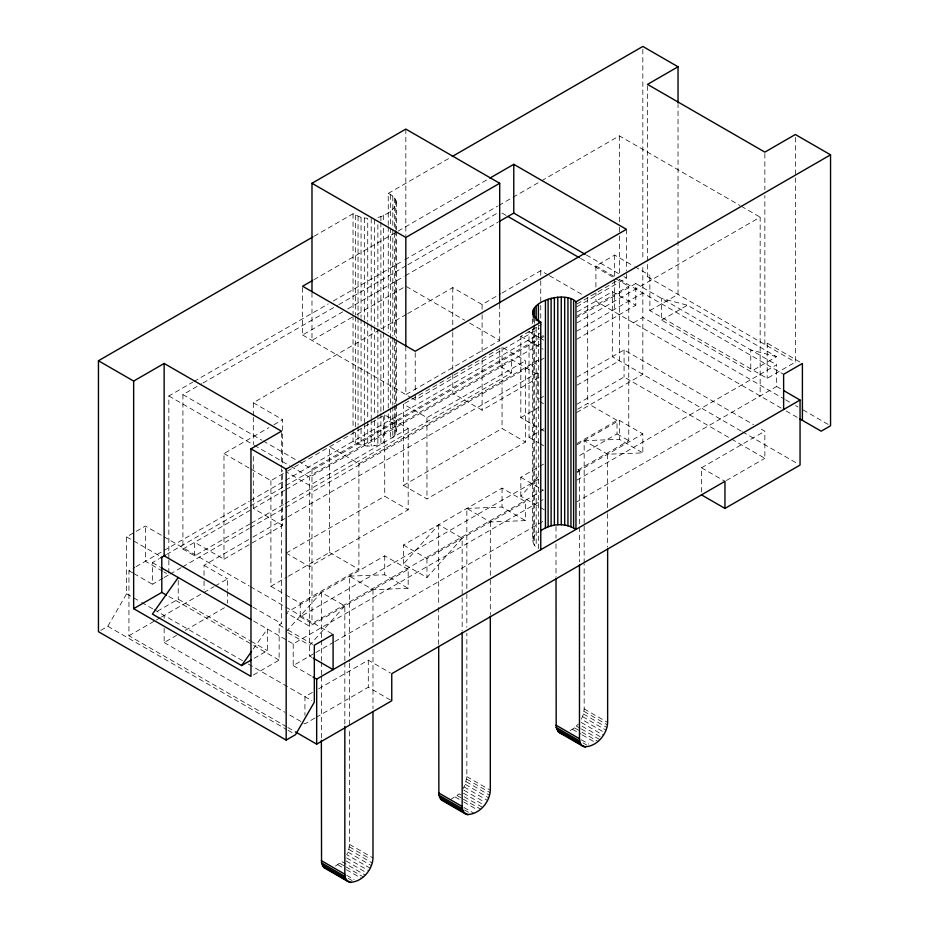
<?xml version="1.0" encoding="UTF-8"?>
<svg xmlns="http://www.w3.org/2000/svg" width="929" height="929" viewBox="0 0 929 929"><rect width="100%" height="100%" fill="white"/><g stroke="black" fill="none" stroke-linecap="round" stroke-linejoin="round"><path stroke-width="0.7" stroke-dasharray="4.64 3.48" d="M390.586 407.901L390.586 438.651C399.563 434.969 396.637 423.264 388.241 421.034L388.241 409.445M388.241 225.329L388.241 193.441C407.32 201.86 387.672 216.376 375.711 217.862M538.414 324.825L538.414 548.389C531.016 545.474 531.016 535.046 538.414 532.131M370.241 868.243L346.772 854.692L348.816 849.443L349.525 844.403L349.525 728.406M462.654 789.464L465.278 784.343L466.846 776.667L466.846 633.114M602.422 731.344L581.426 719.22L583.458 713.971L584.167 708.932L584.167 563.926M100.796 630.35L107.834 626.285L126.599 593.77L126.599 536.869L145.377 526.035L162.668 536.01M253.234 649.046L267.389 628.991L267.389 650.672L252.7 659.149M286.167 631.685L321.364 592.412L344.833 605.963L344.833 661.065M344.833 605.963L309.636 645.237L287.398 632.405M462.154 538.228L426.957 577.501L403.488 563.949L438.685 524.676L462.154 538.228L462.154 596.221M544.278 509.766L520.821 496.214L538.89 476.043M577.571 472.606L579.475 470.492L577.014 469.064M570.092 730.6L574.482 727.86L578.302 724.051M335.439 866.072L341.802 861.589L365.271 875.13M450.426 799.695L459.123 793.854L482.592 807.394M314.165 236.21L353.043 213.763L361.056 217.409L367.733 218.443L367.733 321.364M388.241 193.441L450.948 157.233M313.909 279.71L396.869 231.809M398.123 231.077L488.631 178.832M168.846 558.91L168.846 395.975L192.686 382.202M193.94 381.482L328.216 303.957M333.244 301.054L403.523 260.48M404.777 259.76L497.642 206.145M498.896 205.425L540.306 181.515M541.561 180.783L619.364 135.866L740.041 205.541M249.959 523.898L194.649 555.832L182.92 549.062L182.92 394.616L201.779 383.735M203.033 383.003L337.541 305.351M338.795 304.631L406.67 265.439M407.936 264.707L499.697 211.731M302.587 287.676L302.587 335.009L342.65 311.877M347.667 308.985L403.999 276.459M405.253 275.739L497.898 222.252M352.021 317.312L311.981 340.432L311.981 291.66M357.026 314.42L405.834 286.237L464.651 320.203M253.315 415.774L253.315 402.745L380.007 329.598M381.262 328.878L406.356 314.397M407.61 313.665L452.771 287.595L482.105 304.526L500.824 293.715M194.649 555.832L194.649 542.292L223.982 559.223L223.982 453.549L268.922 427.607M273.904 424.727L282.648 419.687L282.648 464.558M502.066 292.995L540.759 270.664L548.168 274.938M595.907 287.049L595.907 265.926L614.673 255.08L633.532 265.973M251.155 469.238L270.908 480.641L284.646 472.722M287.409 471.119L384.722 414.938L408.179 428.49L408.179 509.777L309.636 566.678L287.398 553.835M404.742 403.383L502.043 347.202L525.512 360.754L525.512 442.041L426.957 498.931L403.488 485.391L403.488 404.103L426.957 417.655L525.512 360.754M544.278 431.195L520.821 417.655L520.821 336.368L541.514 324.418M576.955 303.957L619.364 279.466L783.623 374.306M411.698 398.007L415.228 400.039L539.168 328.483M576.723 306.791L626.413 278.108L626.413 272.371M286.631 726.803L128.945 635.761L128.945 570.743L134.821 567.352M135.994 566.678L162.889 551.141M164.143 550.421L249.204 501.312M250.458 500.58L284.239 481.083M285.482 480.363L540.864 332.919M577.141 311.981L612.327 291.66L635.796 305.211L635.796 283.531L576.7 317.648M298.197 461.167L311.981 469.133L538.251 338.493M539.505 337.773L543.279 335.59M577.211 315.999L628.759 286.237L628.759 440.683L577.211 470.434M162.97 578.186L152.414 584.283L152.414 562.614L159.451 558.55M166.488 554.485L249.158 506.758M250.412 506.026L284.297 486.471M285.551 485.739L539.052 339.387M540.306 338.667L544.069 336.484M647.525 85.828L647.525 276.761L649.87 275.402L649.87 310.623L767.203 378.37L795.352 362.113L795.352 177.996M182.92 549.062L284.738 490.28M285.993 489.548L511.426 359.395L538.321 374.921M290.777 466.37L309.636 477.262L543.047 342.499M576.932 322.932L760.154 217.154L760.154 395.975M408.179 428.49L309.636 485.391L286.167 471.839M576.712 331.188L642.833 293.018M251.225 523.178L283.902 504.308M285.157 503.576L511.426 372.947L511.426 359.395M288.385 576.224L329.574 552.453L329.574 446.779L358.908 463.71L540.794 358.699M164.143 577.513L168.846 574.807L163.899 571.95M170.1 574.076L181.387 567.561M182.641 566.829L249.158 528.427M250.412 527.707L284.297 508.14M285.551 507.42L539.052 361.067M540.306 360.336L544.069 358.164M576.7 339.329L635.796 305.211M204.043 575.306L204.043 565.32L251.643 537.833M252.897 537.113L286.713 517.592M287.967 516.861L537.241 372.947L540.945 375.084M649.87 310.623L678.031 294.365L678.031 104.466M223.982 559.223L282.648 525.349L282.648 470.341M452.771 374.445L452.771 393.269L482.105 410.2L540.759 376.338M633.45 322.816L642.833 317.404L784.25 399.052M157.361 611.236L178.229 599.182L249.808 640.522M661.611 320.11L687.414 305.211L776.586 356.69L750.771 371.588L661.611 320.11L661.611 298.43L687.414 305.211M128.945 635.761L155.236 620.595M156.478 619.875L160.241 617.704M161.483 616.984L202.661 593.213M203.904 592.493L213.833 586.756M215.075 586.036L227.5 578.872L227.5 590.275M539.749 398.599L543.5 396.428M576.851 377.174L624.067 349.919L753.535 424.669M286.167 553.127L384.722 496.225L408.179 509.777M403.488 485.391L502.043 428.49L525.512 442.041M520.821 417.655L540.771 406.124M576.955 385.245L619.364 360.754L619.364 279.466M164.143 628.283L164.143 642.543L176.568 635.366M185.266 630.35L227.5 605.963M576.851 404.266L624.067 377.011L764.857 458.299L764.857 431.195L758.563 427.572M270.908 480.641L270.908 586.315L287.142 576.944M538.808 337.273L529.031 331.63L529.031 437.292L539.017 431.532M540.26 430.812L544.011 428.652M577.71 409.19L587.697 403.43L617.019 420.361L617.019 433.913L576.793 457.138M576.712 412.476L642.833 374.306L642.833 265.241M285.575 594.781L300.241 603.246L358.908 569.384L358.908 463.71M577.083 443.423L617.019 420.361M408.179 569.384L384.722 555.832L286.167 612.734L309.636 626.285L408.179 569.384L408.179 588.336L372.982 589.706L349.525 576.154L349.525 661.703M403.488 563.949L403.488 544.998L502.043 488.097L525.512 501.648L525.512 520.6L490.315 521.97L466.846 508.418L466.846 592.516M520.821 496.214L520.821 477.262L538.414 467.101M539.668 466.37L543.442 464.198M576.828 444.921L619.364 420.361L642.833 433.913L642.833 452.864L607.636 454.235L584.167 440.683L584.167 524.78M253.42 675L279.13 660.147L279.13 624.927L281.475 623.568L281.475 468.808M799.881 362.008L767.203 343.138L764.857 344.496L764.857 195.508M300.241 603.246L300.241 616.798L539.087 478.911M300.241 616.798L311.981 623.568L538.251 492.939M539.505 492.207L543.279 490.036M403.488 544.998L426.957 558.55L525.512 501.648M576.967 471.944L642.833 433.913M288.292 641.056L293.204 643.89L543.047 499.651M576.932 480.084L776.586 364.818L776.586 386.499L576.932 501.765M293.204 643.89L293.204 665.57L314.652 653.192M315.906 652.46L333.476 642.322M334.73 641.591L543.047 521.32M312.388 692.43L304.933 696.727L304.933 715.272M318.601 688.842L368.29 660.147L390.528 672.991M701.5 492.022L701.5 467.775L764.857 431.195M314.873 718.082L304.933 723.83L286.086 712.938M316.115 717.374L368.29 687.251L391.759 700.791M726.339 480.525L764.857 458.299M353.043 429.767L353.043 441.356C361.985 447.174 374.12 447.639 383.549 442.715L383.549 412.267M584.167 440.683L619.364 439.312L642.833 452.864M466.846 508.418L502.043 507.048L525.512 520.6M349.525 576.154L384.722 574.784L408.179 588.336M776.586 356.69L750.771 349.919L750.771 371.588M741.307 206.261L760.154 217.154M634.786 266.693L649.87 275.402M647.525 276.761L795.352 362.113M586.362 254.987L618.9 273.776M623.905 276.668L626.413 278.108M635.796 283.531L776.586 364.818M595.907 265.926L615.66 277.33M502.043 213.089L507.908 216.469M580.497 258.378L614.29 277.887M615.532 278.607L628.759 286.237M776.586 386.499L781.521 389.344M785.504 399.772L790.509 402.663M795.514 405.555L798.011 406.995M803.028 409.886L830.549 425.784M781.15 408.098L595.907 301.147L595.907 292.693M786.131 410.966L797.396 417.469M549.411 275.658L582.75 294.899M741.226 431.114L612.327 356.69L612.327 291.66M742.48 431.834L797.546 463.629M540.028 337.97L543.697 340.095M520.821 336.368L543.047 349.199M469.668 323.083L499.697 340.432L405.834 394.616L405.834 345.843M701.5 467.775L724.957 481.327M511.426 372.947L499.697 366.177L499.697 348.851M617.019 433.913L628.759 440.683M539.714 401.467L543.419 403.604M529.031 437.292L538.808 442.936M540.028 443.644L543.697 445.757M302.587 335.009L410.525 397.333M520.821 477.262L543.047 490.094M253.315 402.745L282.648 419.687M182.92 394.616L261.862 440.195M263.116 440.915L296.943 460.447M168.846 395.975L253.06 444.596M254.325 445.328L289.523 465.65M223.982 453.549L249.924 468.53M282.648 525.349L253.315 508.418L253.315 453.41M329.574 552.453L358.908 569.384M584.167 708.932L607.636 722.472M583.993 711.382L607.461 724.934M583.458 713.971L606.927 727.512M582.599 716.607L606.068 730.159M581.217 722.437L603.444 735.269M582.007 726.188L601.771 737.591M576.456 726.118L580.16 728.255M581.391 728.963L599.913 739.658M574.482 727.86L580.648 731.425M581.891 732.145L597.939 741.412M572.438 729.242L581.089 734.235M582.32 734.955L595.907 742.794M581.333 739.798L588.742 744.083M582.994 742.91L586.698 745.046M270.908 586.315L284.355 594.084M163.899 536.73L249.297 586.025M250.551 586.756L284.495 606.347M285.749 607.078L333.093 634.414M204.043 565.32L227.5 578.872M252.769 606.997L281.475 623.568M126.599 536.869L160.543 556.459M279.13 624.927L286.666 629.281M287.92 630.013L313.061 644.517M152.414 562.614L159.788 566.864M253.582 621.013L287.061 640.348M162.668 571.242L145.377 561.255L145.377 526.035M312.098 657.511L309.636 656.083L309.636 477.262M128.945 570.743L132.65 572.879M133.892 573.588L152.414 584.283M251.062 641.242L267.389 650.672M293.204 665.57L312.968 676.974M168.846 596.476L252.491 644.772M253.745 645.492L279.13 660.147M466.846 776.667L490.315 790.207M466.672 779.117L490.129 792.669M466.137 781.707L489.606 795.247M465.278 784.343L488.735 797.895M464.105 786.956L487.562 800.508M126.599 593.77L140.372 601.713M141.626 602.445L152.89 608.936M154.133 609.668L242.992 660.96M248.368 664.072L311.819 700.698M463.896 790.173L483.649 801.588M463.455 793.203L484.45 805.327M457.149 795.607L462.096 798.452M463.327 799.172L480.618 809.147M455.117 796.989L462.526 801.262M463.757 801.971L476.112 809.101M464.001 807.533L473.883 813.247M464.442 809.937L469.377 812.782M164.143 642.543L284.82 712.218M287.885 727.523L294.145 731.135M107.834 626.285L286.794 729.602M288.048 730.322L294.296 733.945M349.525 844.403L372.982 857.943M349.339 846.853L370.334 858.977M348.816 849.443L372.274 862.995M347.945 852.079L371.414 865.631M346.563 857.908L368.79 870.74M346.122 860.951L365.887 872.354M339.828 863.343L344.764 866.188M346.006 866.908L363.285 876.883M337.784 864.725L345.193 868.998M346.436 869.718L361.253 878.265M346.68 875.269L354.088 879.554M348.352 878.381L352.056 880.518M795.352 137.411L795.352 176.545M767.203 343.138L767.203 378.37M764.857 153.564L764.857 189.725M642.833 49.353L642.833 259.446M626.413 229.335L626.413 270.943M624.067 349.919L624.067 377.011M619.364 135.866L619.364 225.793M619.364 227.245L619.364 234.503M619.364 235.954L619.364 273.66M619.364 420.361L619.364 439.312M614.673 255.08L614.673 311.981M607.636 454.235L607.636 512.227M607.636 513.679L607.636 547.03M587.697 297.756L587.697 403.43M584.167 526.232L584.167 562.475M579.475 470.492L579.475 525.582M579.475 527.033L579.475 561.836M556.018 526.534L556.018 538.135M556.018 543.941L556.018 577.292M540.759 270.664L540.759 279.35M540.759 280.79L540.759 303.957M540.759 305.397L540.759 319.878M537.241 372.947L537.241 400.039M536.184 327.809L536.184 546.844M534.454 318.961L534.454 323.315M534.454 324.767L534.454 545.114M533.258 317.079L533.258 324.326M533.258 325.626L533.258 543.233M532.654 318.902L532.654 324.697M532.654 329.609L532.654 541.259M502.043 347.202L502.043 428.49M502.043 488.097L502.043 507.048M499.697 304.108L499.697 343.08M490.315 521.97L490.315 578.512M490.315 579.963L490.315 614.766M482.105 304.526L482.105 313.212M482.105 314.664L482.105 352.3M482.105 359.535L482.105 410.2M466.846 593.968L466.846 627.319M462.154 597.672L462.154 631.023M452.771 287.595L452.771 331.026M452.771 332.466L452.771 373.005M438.685 524.676L438.685 605.871M438.685 607.322L438.685 645.028M426.957 417.655L426.957 498.931M426.957 558.55L426.957 577.501M415.228 352.706L415.228 392.862M415.228 394.302L415.228 400.039M405.834 129.085L405.834 235.78M396.346 201.918L396.346 230.02M396.346 231.472L396.346 338.191M396.346 339.642L396.346 403.43M396.346 403.976L396.346 431.52M395.742 199.944L395.742 229.091M395.742 230.392L395.742 336.368M395.742 342.011L395.742 404.498M395.742 405.799L395.742 433.495M394.546 198.063L394.546 228.081M394.546 232.854L394.546 337.239M394.546 338.249L394.546 403.918M394.546 405.369L394.546 435.376M392.816 196.333L392.816 228.22M392.816 229.672L392.816 335.636M392.816 336.948L392.816 405.218M392.816 406.53L392.816 437.118M390.586 194.8L390.586 227.001M390.586 228.139L390.586 406.763M388.241 226.781L388.241 332.605M388.241 338.411L388.241 407.994M384.722 414.938L384.722 496.225M384.722 555.832L384.722 574.784M383.549 215.11L383.549 222.368M383.549 228.162L383.549 331.084M383.549 332.536L383.549 410.827M380.89 216.399L380.89 220.754M380.89 222.205L380.89 328.03M380.89 333.825L380.89 412.104M380.89 413.556L380.89 444.004M377.882 224.655L377.882 327.577M377.882 329.029L377.882 413.115M377.882 414.566L377.882 445.003M374.619 219.534L374.619 325.371M374.619 326.822L374.619 415.251M374.619 421.046L374.619 445.688M372.982 589.706L372.982 643.356M372.982 649.15L372.982 708.606M371.205 218.443L371.205 324.267M371.205 325.719L371.205 418.491M371.205 419.943L371.205 446.036M368.29 660.147L368.29 687.251M367.733 322.816L367.733 419.943M367.733 421.394L367.733 446.036M364.319 218.094L364.319 319.564M364.319 321.016L364.319 422.498M364.319 423.949L364.319 445.688M361.056 217.409L361.056 317.428M361.056 318.879L361.056 423.264M361.056 429.059L361.056 445.003M358.048 216.399L358.048 316.429M358.048 317.881L358.048 425.157M358.048 426.608L358.048 444.004M355.389 215.11L355.389 315.14M355.389 316.592L355.389 426.771M355.389 432.566L355.389 442.715M353.043 213.763L353.043 313.793M353.043 315.233L353.043 428.315M349.525 663.155L349.525 726.954M344.833 662.505L344.833 726.304M321.364 592.412L321.364 638.815M321.364 640.267L321.364 660.565M321.364 662.017L321.364 675.058M321.364 676.509L321.364 740.308M311.981 469.133L311.981 623.568M281.475 432.647L281.475 467.357M253.315 417.226L253.315 444.724M227.5 591.703L227.5 603.107M204.043 581.008L204.043 589.567M178.229 580.404L178.229 599.182M168.846 560.35L168.846 573.356M164.143 615.439L164.143 618.296"/><path stroke-width="1.39" d="M799.892 418.921L821.166 431.195L830.549 425.784L830.549 154.829L575.957 301.82C563.938 288.547 514.213 305.92 540.759 322.142L540.759 549.736M178.229 577.513L152.414 614.092L241.586 665.57L251.457 659.869M241.586 665.57L251.573 651.415M311.981 291.66L311.981 183.28L405.834 129.085L499.697 183.28L499.697 302.947M313.34 658.231L333.093 669.635L333.093 634.414L314.327 645.249L314.327 702.15L295.55 734.665L286.167 740.076L98.451 631.697L98.451 360.754L312.91 236.93M452.202 156.513L642.833 46.45L678.031 66.772L678.031 103.014M133.648 381.076L164.143 363.46L281.475 431.195L250.969 448.812L250.969 676.405L133.648 608.669L133.648 381.076L98.451 360.754M678.031 66.772L647.525 84.388L764.857 152.124L795.352 134.508L830.549 154.829M312.643 280.43L302.587 286.237L415.228 351.267L626.413 229.335L513.772 164.317L489.897 178.101M311.981 183.28L405.834 237.464L499.697 183.28M499.152 221.532L513.772 213.089L585.107 254.267M250.969 448.812L286.167 469.133L540.759 322.142M160.624 557.864L165.316 555.159M133.648 608.669L161.797 592.412L166.488 595.129M540.759 530.773C550.862 523.422 565.413 522.493 575.957 529.414L575.957 301.82M312.968 676.974L316.673 679.122L800.055 400.039L800.055 465.069L724.957 508.418L701.5 494.878M295.399 731.866L316.673 744.141L391.759 700.791L391.759 673.699L724.957 481.327L724.957 508.418M556.018 578.732L556.192 727.43L558.759 732.307L583.667 746.684C596.139 747.508 607.229 734.549 607.636 722.472L607.636 548.482M438.685 646.479L438.871 795.166L441.438 800.043L466.346 814.431C478.818 815.244 489.897 802.284 490.315 790.207L490.315 616.217M321.364 740.308L321.539 862.902L324.105 867.779L349.014 882.167C361.486 882.98 372.575 870.02 372.982 857.943L372.982 711.498M560.21 733.144L561.882 733.527M507.908 216.469L579.243 257.658M783.995 390.772L800.055 400.039M556.018 725.177L579.475 738.729L580.184 742.956L582.228 745.859M556.192 727.43L579.661 740.982M556.726 729.404L580.184 742.956M557.586 731.053L581.055 744.593M582.878 745.65L585.34 747.079M251.515 606.277L164.143 555.832L164.143 363.46M161.019 567.573L251.062 619.562M438.685 792.925L462.154 806.465L462.863 810.692L464.895 813.595M438.871 795.166L462.328 808.718M439.394 797.14L462.863 810.692M440.265 798.789L468.019 814.814M321.364 860.66L344.833 874.201L345.542 878.428L347.574 881.331M321.539 862.902L345.007 876.453M322.073 864.887L345.542 878.428M322.932 866.525L350.697 882.55M802.401 420.361L802.401 363.46L783.623 374.306L783.623 409.526M579.475 564.739L579.475 738.729M573.611 300.462L573.611 528.067M570.952 299.173L570.952 526.778M567.944 298.174L567.944 525.779M564.681 297.489L564.681 525.094M561.267 297.141L561.267 524.746M557.795 297.141L557.795 524.746M554.381 297.489L554.381 525.094M551.118 298.174L551.118 525.779M548.11 299.173L548.11 526.778M545.451 300.462L545.451 528.067M538.414 304.526L538.414 321.922M536.184 306.059L536.184 320.563M534.454 307.801L534.454 317.95M533.258 309.682L533.258 316.928M532.654 311.656L532.654 314.559M513.772 164.317L513.772 213.089M462.154 632.475L462.154 806.465M405.834 237.464L405.834 345.843M344.833 726.304L344.833 874.201M316.673 679.122L316.673 744.141M286.167 469.133L286.167 740.076M161.797 557.191L161.797 592.412"/></g></svg>
